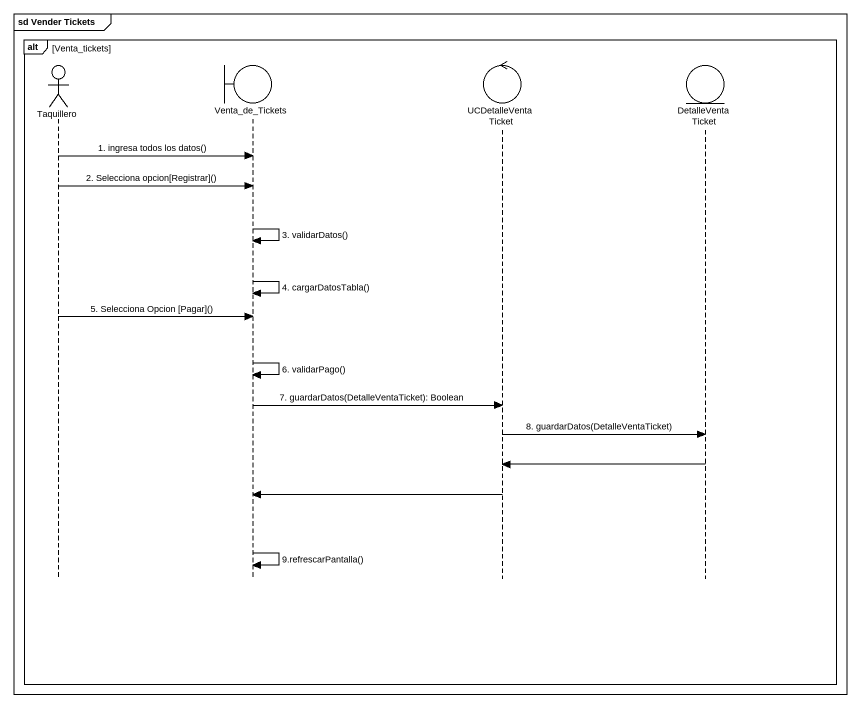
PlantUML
@startuml
mainframe sd Vender Tickets
hide footbox
actor Taquillero
boundary Venta_de_Tickets
control UCDetalleVentaTicket
entity DetalleVentaTicket

alt Venta_tickets
  Taquillero -> Venta_de_Tickets : 1. ingresa todos los datos()
  Taquillero -> Venta_de_Tickets : 2. Selecciona opcion[Registrar]()
  Venta_de_Tickets -> Venta_de_Tickets : 3. validarDatos()
  Venta_de_Tickets -> Venta_de_Tickets : 4. cargarDatosTabla()
  Taquillero -> Venta_de_Tickets : 5. Selecciona Opcion [Pagar]()
  Venta_de_Tickets -> Venta_de_Tickets : 6. validarPago()
  Venta_de_Tickets -> UCDetalleVentaTicket : 7. guardarDatos(DetalleVentaTicket): Boolean
  UCDetalleVentaTicket -> DetalleVentaTicket : 8. guardarDatos(DetalleVentaTicket)
  DetalleVentaTicket -> UCDetalleVentaTicket
  UCDetalleVentaTicket -> Venta_de_Tickets
  Venta_de_Tickets -> Venta_de_Tickets : 9.refrescarPantalla()
end
@enduml
